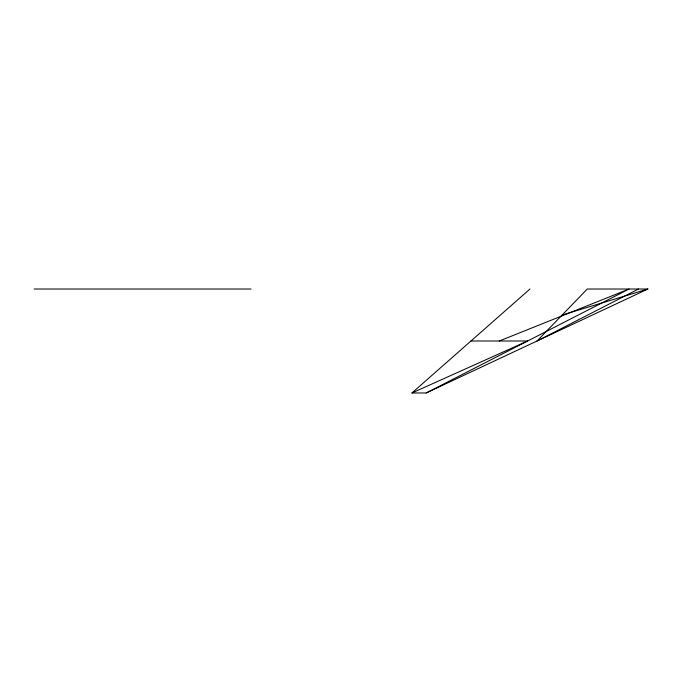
<?xml version="1.0" encoding="UTF-8"?>
<svg xmlns="http://www.w3.org/2000/svg" width="682" height="682" viewBox="0 0 682 682"><rect width="100%" height="100%" fill="white"/><g stroke="black" fill="none" stroke-linecap="round" stroke-linejoin="round"><path stroke-width="1.02" d="M638.48 289.023L537.041 341L587.279 289.023L647.9 289.023L426.19 392.977L411.928 392.977L529.982 289.023M426.19 392.977L629.06 289.023L499.292 341M411.928 392.977L527.621 341L470.955 341M562.164 315.016L647.9 289.023M34.1 289.023L250.993 289.023"/></g></svg>
